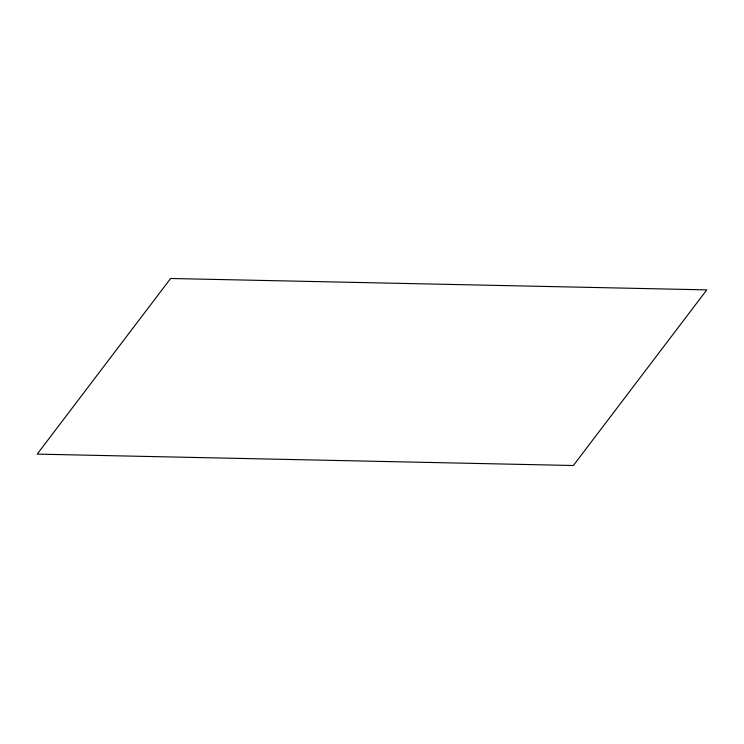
<?xml version="1.0" encoding="UTF-8"?>
<svg xmlns="http://www.w3.org/2000/svg" width="744" height="744" viewBox="0 0 744 744"><rect width="100%" height="100%" fill="white"/><g stroke="black" fill="none" stroke-linecap="round" stroke-linejoin="round"><path stroke-width="1.12" d="M170.627 278.488L37.2 454.119L573.373 465.512L706.8 289.881L170.627 278.488"/></g></svg>
